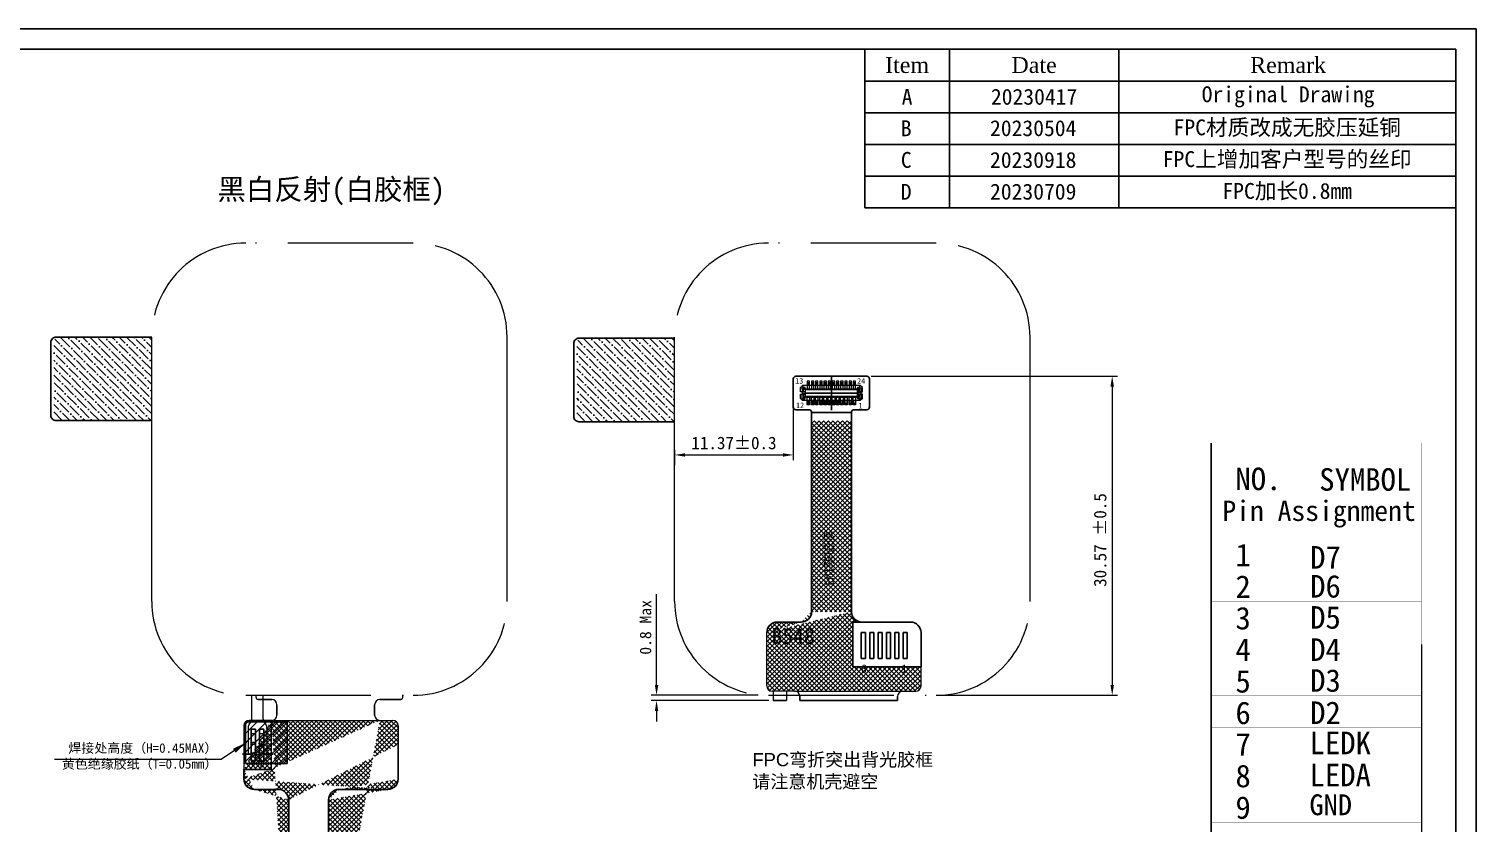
# Model space of a CAD drawing. Header units: millimetres. Extents: x 1613 to 1847, y 329 to 485.
# Drawn here: x 1708.3 to 1847, y 408.7 to 484.8 of the extents above; entities that cross this region are included whole.
import ezdxf

# ---------------------------------------------------------------- set-up
doc = ezdxf.new("R2010")
doc.units = ezdxf.units.MM
doc.linetypes.add('ACAD_ISO10W100', pattern=[18, 12, -3, 0, -3])
for name, color, linetype in [('', 7, 'Continuous'), ('BTL', 7, 'Continuous'), ('dim', 3, 'Continuous'), ('DWG', 7, 'Continuous'), ('FPC', 30, 'Continuous'), ('Frame', 7, 'Continuous'), ('M2', 4, 'Continuous')]:
    doc.layers.add(name, color=color, linetype=linetype)
for name, color, linetype, lineweight in [('1 BLU-Housing', 2, 'Continuous', 5), ('3 BLU-FPCA', 2, 'Continuous', 5), ('6 BLU-FPCA', 2, 'Continuous', 5), ('T-DIFFUSER', 2, 'Continuous', 18)]:
    doc.layers.add(name, color=color, linetype=linetype, lineweight=lineweight)
doc.styles.get("Standard").update_dxf_attribs({"font": 'txt', "bigfont": 'gbcbig.shx'})
doc.styles.add('宋体', font='SimSun.ttf')
doc.dimstyles.new('0.7', dxfattribs={"dimscale": 0.7, "dimtxt": 2, "dimasz": 2, "dimexe": 1, "dimexo": 0.625, "dimtad": 1, "dimdsep": 46, "dimtxsty": '宋体', "dimcen": 0, "dimadec": 0, "dimazin": 0, "dimtfac": 1, "dimtmove": 0, "dimatfit": 0, "dimfxl": 1, "dimlwd": 15, "dimlwe": 15, "dimarcsym": 0})
doc.dimstyles.new('标准', dxfattribs={"dimtxt": 1.8, "dimasz": 1.5, "dimexe": 0.5, "dimexo": 0.4, "dimgap": 0.1, "dimtad": 1, "dimzin": 1, "dimdsep": 46, "dimtxsty": '宋体', "dimblk": 'CLOSEDBLANK', "dimcen": 0.09, "dimclrd": 96, "dimclre": 96, "dimclrt": 3, "dimadec": 0, "dimazin": 0, "dimtfac": 1, "dimtofl": 0, "dimtmove": 0, "dimatfit": 1, "dimldrblk": 'CLOSEDBLANK', "dimfxl": 1, "dimtolj": 1, "dimlwd": 0, "dimlwe": 0, "dimarcsym": 0})

# ---------------------------------------------------------------- blocks, each defined once
blk = doc.blocks.new('*D109')
at = {"color": 7, "lineweight": 0, "transparency": 16777216}
for p, q in [((1768.46, 421.96), (1768.46, 430.65)), ((1778.2, 420.96), (1767.96, 420.96)), ((1779.23, 420.46), (1767.96, 420.46)), ((1768.46, 419.46), (1768.46, 418.46))]:
    blk.add_line(p, q, dxfattribs=at)
at = {"color": 7, "transparency": 16777216}
for points in [[(1768.3, 421.96), (1768.63, 421.96), (1768.46, 420.96)], [(1768.3, 419.46), (1768.63, 419.46), (1768.46, 420.46)]]:
    blk.add_solid(points, dxfattribs=at)
at = {"layer": 'Defpoints', "color": 0, "transparency": 16777216}
for p in [(1768.46, 420.96), (1778.6, 420.96), (1779.63, 420.46)]:
    blk.add_point(p, dxfattribs=at)
at = {"color": 7, "transparency": 16777216, "insert": (1767.41, 427.47), "char_height": 1.1, "attachment_point": 5, "rotation": 90, "style": '宋体'}
blk.add_mtext('\\A1;0.8 Max', dxfattribs=at)
blk = doc.blocks.new('_ClosedBlank')
at = {"color": 0, "linetype": 'ByBlock', "lineweight": -2}
for p, q in [((-1, 0.17), (0, 0)), ((-1, 0.17), (-1, -0.17)), ((0, 0), (-1, -0.17))]:
    blk.add_line(p, q, dxfattribs=at)
blk = doc.blocks.new('f')
h = blk.add_hatch()
h.set_pattern_fill('ANSI31', color=2, scale=0.2, style=0)
h.set_pattern_definition([(45, (236.8483, 0), (-0.4490128, 0.4490128), [])])
h.paths.add_polyline_path([(485.95, 191.79), (481.95, 191.79), (481.95, 187.79), (485.95, 187.79)])
at = {"color": 2}
for p, q in [((481.95, 191.79), (485.95, 191.79)), ((481.95, 187.79), (481.95, 191.79)), ((485.95, 191.79), (485.95, 187.79)), ((485.95, 187.79), (481.95, 187.79))]:
    blk.add_line(p, q, dxfattribs=at)
blk = doc.blocks.new('*D136')
at = {"color": 7, "lineweight": 0, "transparency": 16777216}
for p, q in [((1781.56, 448.72), (1781.56, 443.49)), ((1770.2, 443.02), (1770.2, 444.49)), ((1771.2, 443.99), (1780.56, 443.99))]:
    blk.add_line(p, q, dxfattribs=at)
at = {"color": 7, "transparency": 16777216}
for points in [[(1771.2, 444.15), (1771.2, 443.82), (1770.2, 443.99)], [(1780.56, 444.15), (1780.56, 443.82), (1781.56, 443.99)]]:
    blk.add_solid(points, dxfattribs=at)
at = {"layer": 'Defpoints', "color": 0, "transparency": 16777216}
for p in [(1781.56, 449.12), (1781.56, 443.99), (1770.2, 442.62)]:
    blk.add_point(p, dxfattribs=at)
at = {"color": 7, "transparency": 16777216, "insert": (1775.88, 445.13), "char_height": 1.2, "attachment_point": 5, "style": '宋体'}
blk.add_mtext('\\A1;11.37%%P0.3', dxfattribs=at)
blk = doc.blocks.new('*D140')
at = {"color": 1, "lineweight": 0, "transparency": 16777216}
for p, q in [((1789.01, 451.53), (1812.61, 451.53)), ((1812.11, 450.53), (1812.11, 421.96)), ((1795.64, 420.96), (1812.61, 420.96))]:
    blk.add_line(p, q, dxfattribs=at)
at = {"color": 1, "transparency": 16777216}
for points in [[(1811.94, 450.53), (1812.28, 450.53), (1812.11, 451.53)], [(1811.94, 421.96), (1812.28, 421.96), (1812.11, 420.96)]]:
    blk.add_solid(points, dxfattribs=at)
at = {"layer": 'Defpoints', "color": 0, "transparency": 16777216}
for p in [(1788.61, 451.53), (1795.24, 420.96), (1812.11, 420.96)]:
    blk.add_point(p, dxfattribs=at)
at = {"color": 1, "transparency": 16777216, "insert": (1810.96, 435.84), "char_height": 1.2, "attachment_point": 5, "rotation": 90, "style": '宋体'}
blk.add_mtext('\\A1;30.57 %%P0.5', dxfattribs=at)

msp = doc.modelspace()

# ---------------------------------------------------------------- hatches: boundary and pattern name
h = msp.add_hatch()
h.set_pattern_fill('ANSI37', color=5, scale=0.1, style=0)
h.set_pattern_definition([(225, (3440.21066, 839.91977), (0.224506403, -0.224506403), []), (315, (3440.21066, 839.91977), (0.224506403, 0.224506403), [])])
edge = h.paths.add_edge_path()
edge.add_line((1781.691, 421.358), (1792.05, 421.358))
edge.add_line((1781.691, 421.358), (1779.523, 421.358))
edge.add_arc((1779.523, 421.858), 0.5, 180, 270)
edge.add_arc((1780.023, 426.974), 1, 90, 180)
edge.add_arc((1782.316, 428.974), 1, 270, 360)
edge.add_line((1782.316, 427.974), (1780.023, 427.974))
edge.add_line((1779.023, 421.858), (1779.023, 426.974))
edge.add_arc((1788.133, 428.974), 1, 180, 270)
edge.add_line((1788.133, 427.974), (1787.278, 427.974))
edge.add_line((1787.278, 423.675), (1787.278, 427.974))
edge.add_line((1793.796, 423.675), (1787.278, 423.675))
edge.add_line((1793.796, 421.858), (1793.796, 423.675))
edge.add_arc((1793.296, 421.858), 0.5, 270, 360)
edge.add_line((1792.05, 421.358), (1793.296, 421.358))
edge.add_line((1783.316, 447.266), (1783.316, 428.974))
edge.add_line((1787.133, 428.974), (1787.133, 447.268))
edge.add_line((1787.133, 447.268), (1783.316, 447.268))
h.paths.add_polyline_path([(1791.949, 424.135), (1792.675, 424.135), (1792.675, 422.935), (1791.949, 422.935)], flags=25)
h.paths.add_polyline_path([(1787.923, 424.099), (1788.783, 424.099), (1788.783, 422.899), (1787.923, 422.899)], flags=25)
h.paths.add_polyline_path([(1784.179, 431.06), (1784.15, 436.961), (1785.711, 436.969), (1785.741, 431.068)], flags=24)
h = msp.add_hatch()
h.set_pattern_fill('ANSI37', color=5, scale=0.1, style=0)
edge = h.paths.add_edge_path()
edge.add_line((1731.604, 418.562), (1741.962, 418.562))
edge.add_line((1731.548, 413.863), (1728.935, 413.863))
edge.add_line((1731.548, 418.562), (1731.548, 413.863))
edge.add_arc((1729.935, 412.946), 1, 180, 270)
edge.add_arc((1732.229, 410.946), 1, 0, 90)
edge.add_line((1732.229, 411.946), (1729.935, 411.946))
edge.add_line((1728.935, 413.863), (1728.935, 412.946))
edge.add_arc((1742.709, 412.946), 1, 270, 360)
edge.add_arc((1738.045, 410.946), 1, 90, 180)
edge.add_line((1742.709, 411.946), (1738.045, 411.946))
edge.add_line((1737.045, 410.946), (1737.046, 391.852))
edge.add_line((1733.229, 391.854), (1733.229, 410.946))
edge.add_line((1743.709, 416.244), (1743.709, 412.946))
edge.add_line((1743.709, 418.062), (1743.709, 416.244))
edge.add_arc((1743.209, 418.062), 0.5, 0, 90)
edge.add_line((1741.962, 418.562), (1743.209, 418.562))
edge.add_line((1737.046, 391.852), (1733.229, 391.852))
h.paths.add_polyline_path([(1735.654, 408.852), (1735.624, 402.951), (1734.062, 402.959), (1734.092, 408.86)], flags=24)
at = {"layer": 'dim'}
h = msp.add_hatch(dxfattribs=at)
h.set_pattern_fill('ANSI36', color=5, scale=4, style=0)
h.set_pattern_definition([(135, (2420.436, -3970.37166), (-0.265165043, 0.972271824), [1.25, -0.25, 0, -0.25])])
h.paths.add_polyline_path([(1710.731, 454.776, -0.4142136), (1711.231, 455.276), (1720.081, 455.276), (1720.081, 447.276), (1711.231, 447.276, -0.4142136), (1710.731, 447.776)])
h = msp.add_hatch(dxfattribs=at)
h.set_pattern_fill('ANSI36', color=5, scale=4, style=0)
h.set_pattern_definition([(135, (2470.52325, -3970.4717), (-0.265165043, 0.972271824), [1.25, -0.25, 0, -0.25])])
h.paths.add_polyline_path([(1760.818, 454.676, -0.4142136), (1761.318, 455.176), (1770.168, 455.176), (1770.168, 447.176), (1761.318, 447.176, -0.4142136), (1760.818, 447.676)])

# ---------------------------------------------------------------- linework, layer by layer
at = {"layer": '', "color": 2, "linetype": 'Continuous', "lineweight": 5}
for points in [[(1782.512, 450.487), (1782.509, 450.494), (1782.443, 450.652), (1782.243, 450.452), (1782.408, 450.384), (1782.512, 450.487), (1782.675, 450.487), (1782.528, 450.34), (1782.693, 450.272), (1782.743, 450.322), (1782.675, 450.487)], [(1787.983, 450.652), (1782.443, 450.652)], [(1783.088, 450.652), (1783.088, 450.912), (1782.938, 450.912), (1782.938, 450.652)], [(1783.488, 450.652), (1783.488, 450.912), (1783.338, 450.912), (1783.338, 450.652)], [(1783.888, 450.652), (1783.888, 450.912), (1783.738, 450.912), (1783.738, 450.652)], [(1784.288, 450.652), (1784.288, 450.912), (1784.138, 450.912), (1784.138, 450.652)], [(1784.688, 450.652), (1784.688, 450.912), (1784.538, 450.912), (1784.538, 450.652)], [(1785.088, 450.652), (1785.088, 450.912), (1784.938, 450.912), (1784.938, 450.652)], [(1785.488, 450.652), (1785.488, 450.912), (1785.338, 450.912), (1785.338, 450.652)], [(1785.888, 450.652), (1785.888, 450.912), (1785.738, 450.912), (1785.738, 450.652)], [(1786.288, 450.652), (1786.288, 450.912), (1786.138, 450.912), (1786.138, 450.652)], [(1786.688, 450.652), (1786.688, 450.912), (1786.538, 450.912), (1786.538, 450.652)], [(1787.088, 450.652), (1787.088, 450.912), (1786.938, 450.912), (1786.938, 450.652)], [(1787.488, 450.652), (1787.488, 450.912), (1787.338, 450.912), (1787.338, 450.652)], [(1788.018, 450.384), (1788.183, 450.452), (1787.983, 450.652), (1787.918, 450.494), (1787.915, 450.487), (1788.018, 450.384), (1788.018, 450.062), (1787.898, 450.062), (1787.898, 450.34), (1787.733, 450.272), (1787.733, 449.572), (1787.898, 449.504), (1787.898, 449.782), (1788.018, 449.782), (1788.018, 449.46), (1788.183, 449.392), (1788.183, 449.812), (1787.733, 449.812)], [(1782.693, 450.032), (1782.243, 450.032), (1782.243, 450.452)], [(1782.243, 449.392), (1782.243, 449.812), (1782.693, 449.812)], [(1782.443, 449.192), (1782.243, 449.392), (1782.408, 449.46), (1782.512, 449.357)], [(1782.403, 450.032), (1782.403, 449.812)], [(1782.693, 449.992), (1782.403, 449.992)], [(1782.693, 449.852), (1782.403, 449.852)], [(1782.408, 450.384), (1782.408, 450.062), (1782.528, 450.062), (1782.528, 450.34)], [(1782.408, 449.46), (1782.408, 449.782), (1782.528, 449.782), (1782.528, 449.504)], [(1787.983, 449.192), (1782.443, 449.192), (1782.509, 449.35), (1782.512, 449.357), (1782.675, 449.357), (1782.743, 449.522), (1782.693, 449.572), (1782.528, 449.504), (1782.675, 449.357)], [(1782.693, 450.272), (1782.693, 449.572)], [(1782.718, 450.297), (1782.743, 450.272), (1787.683, 450.272)], [(1787.683, 449.572), (1782.743, 449.572), (1782.718, 449.547)], [(1782.743, 450.322), (1787.683, 450.322)], [(1782.743, 449.572), (1782.743, 450.272)], [(1787.683, 449.522), (1782.743, 449.522)], [(1782.938, 449.192), (1782.938, 448.932), (1783.088, 448.932), (1783.088, 449.192)], [(1783.338, 449.192), (1783.338, 448.932), (1783.488, 448.932), (1783.488, 449.192)], [(1783.738, 449.192), (1783.738, 448.932), (1783.888, 448.932), (1783.888, 449.192)], [(1784.138, 449.192), (1784.138, 448.932), (1784.288, 448.932), (1784.288, 449.192)], [(1784.538, 449.192), (1784.538, 448.932), (1784.688, 448.932), (1784.688, 449.192)], [(1784.938, 449.192), (1784.938, 448.932), (1785.088, 448.932), (1785.088, 449.192)], [(1785.338, 449.192), (1785.338, 448.932), (1785.488, 448.932), (1785.488, 449.192)], [(1785.738, 449.192), (1785.738, 448.932), (1785.888, 448.932), (1785.888, 449.192)], [(1786.288, 449.192), (1786.288, 448.932), (1786.138, 448.932), (1786.138, 449.192)], [(1786.688, 449.192), (1786.688, 448.932), (1786.538, 448.932), (1786.538, 449.192)], [(1787.088, 449.192), (1787.088, 448.932), (1786.938, 448.932), (1786.938, 449.192)], [(1787.488, 449.192), (1787.488, 448.932), (1787.338, 448.932), (1787.338, 449.192)], [(1787.733, 450.272), (1787.683, 450.322), (1787.752, 450.487), (1787.898, 450.34)], [(1787.708, 450.297), (1787.683, 450.272), (1787.683, 449.572), (1787.708, 449.547)], [(1787.733, 449.572), (1787.683, 449.522), (1787.752, 449.357), (1787.898, 449.504)], [(1787.733, 450.032), (1788.183, 450.032), (1788.183, 450.452)], [(1787.733, 449.992), (1788.023, 449.992)], [(1787.733, 449.852), (1788.023, 449.852)], [(1787.752, 450.487), (1787.915, 450.487)], [(1787.915, 449.357), (1787.752, 449.357)], [(1788.183, 449.392), (1787.983, 449.192), (1787.918, 449.35), (1787.915, 449.357), (1788.018, 449.46)], [(1788.023, 450.032), (1788.023, 449.812)]]:
    msp.add_lwpolyline(points, dxfattribs=at)
for points in [[(1782.898, 450.332), (1783.128, 450.332), (1783.128, 451.062), (1782.898, 451.062)], [(1783.298, 450.332), (1783.528, 450.332), (1783.528, 451.062), (1783.298, 451.062)], [(1783.698, 450.332), (1783.928, 450.332), (1783.928, 451.062), (1783.698, 451.062)], [(1784.098, 450.332), (1784.328, 450.332), (1784.328, 451.062), (1784.098, 451.062)], [(1784.498, 451.062), (1784.498, 450.332), (1784.728, 450.332), (1784.728, 451.062)], [(1784.898, 451.062), (1784.898, 450.332), (1785.128, 450.332), (1785.128, 451.062)], [(1785.298, 451.062), (1785.298, 450.332), (1785.528, 450.332), (1785.528, 451.062)], [(1785.698, 451.062), (1785.698, 450.332), (1785.928, 450.332), (1785.928, 451.062)], [(1786.098, 451.062), (1786.098, 450.332), (1786.328, 450.332), (1786.328, 451.062)], [(1786.498, 451.062), (1786.498, 450.332), (1786.728, 450.332), (1786.728, 451.062)], [(1786.898, 451.062), (1786.898, 450.332), (1787.128, 450.332), (1787.128, 451.062)], [(1787.298, 451.062), (1787.298, 450.332), (1787.528, 450.332), (1787.528, 451.062)], [(1782.898, 449.512), (1783.128, 449.512), (1783.128, 448.782), (1782.898, 448.782)], [(1783.298, 449.512), (1783.528, 449.512), (1783.528, 448.782), (1783.298, 448.782)], [(1783.698, 449.512), (1783.928, 449.512), (1783.928, 448.782), (1783.698, 448.782)], [(1784.098, 449.512), (1784.328, 449.512), (1784.328, 448.782), (1784.098, 448.782)], [(1784.498, 449.512), (1784.728, 449.512), (1784.728, 448.782), (1784.498, 448.782)], [(1784.898, 449.512), (1785.128, 449.512), (1785.128, 448.782), (1784.898, 448.782)], [(1785.298, 449.512), (1785.528, 449.512), (1785.528, 448.782), (1785.298, 448.782)], [(1785.698, 449.512), (1785.928, 449.512), (1785.928, 448.782), (1785.698, 448.782)], [(1786.328, 449.512), (1786.328, 448.782), (1786.098, 448.782), (1786.098, 449.512)], [(1786.728, 449.512), (1786.728, 448.782), (1786.498, 448.782), (1786.498, 449.512)], [(1787.128, 449.512), (1787.128, 448.782), (1786.898, 448.782), (1786.898, 449.512)], [(1787.528, 449.512), (1787.528, 448.782), (1787.298, 448.782), (1787.298, 449.512)]]:
    msp.add_lwpolyline(points, close=True, dxfattribs=at)
at = {"layer": '', "color": 1}
for points in [[(1785.213, 448.262), (1785.213, 451.582)], [(1782.743, 449.922), (1787.683, 449.922)]]:
    msp.add_lwpolyline(points, dxfattribs=at)
at = {"layer": '', "color": 2, "linetype": 'Continuous', "lineweight": 5, "extrusion": (0, 0, -1)}
for centre, major_axis, start_param, end_param in [((1782.408, 449.897), (0.117, -0.117), 3.3144361, 3.9269908), ((1782.408, 449.947), (-0.117, -0.117), 5.4977871, 6.1103419), ((1782.528, 449.897), (0.117, -0.117), 3.9269908, 4.5395456), ((1782.528, 449.947), (0.117, -0.117), 0.1728434, 0.7853982), ((1787.898, 449.897), (-0.117, -0.117), 1.7436398, 2.3561945), ((1787.898, 449.947), (0.117, -0.117), 0.7853982, 1.3979529), ((1788.018, 449.897), (-0.117, -0.117), 2.3561945, 2.9687492), ((1788.018, 449.947), (0.117, -0.117), 0.1728434, 0.7853982)]:
    msp.add_ellipse(centre, major_axis=major_axis, ratio=1, start_param=start_param, end_param=end_param, dxfattribs=at)
at = {"color": 30, "linetype": 'Continuous'}
for p, q in [((1781.562, 451.274), (1781.564, 448.565)), ((1788.623, 451.528), (1781.813, 451.524)), ((1788.864, 448.569), (1788.862, 451.278)), ((1781.803, 448.316), (1783.066, 448.316)), ((1783.316, 448.068), (1783.316, 428.974)), ((1787.133, 428.974), (1787.133, 448.054)), ((1787.382, 448.318), (1788.614, 448.319)), ((1782.316, 427.974), (1780.023, 427.974)), ((1792.796, 427.974), (1788.133, 427.974)), ((1791.55, 420.46), (1782.191, 420.46)), ((1732.229, 411.946), (1729.935, 411.946)), ((1742.709, 411.946), (1738.045, 411.946)), ((1733.229, 391.854), (1733.229, 410.946)), ((1737.045, 410.946), (1737.046, 391.852))]:
    msp.add_line(p, q, dxfattribs=at)
at = {"color": 5}
for p, q in [((1787.132, 448.068), (1783.316, 448.068)), ((1787.278, 423.675), (1787.278, 427.974)), ((1788.133, 427.974), (1787.278, 427.974))]:
    msp.add_line(p, q, dxfattribs=at)
at = {"color": 2, "linetype": 'Continuous'}
for p, q in [((1788.478, 426.975), (1788.078, 426.975)), ((1788.078, 426.975), (1788.078, 424.475)), ((1788.478, 424.475), (1788.478, 426.975)), ((1789.278, 426.975), (1788.878, 426.975)), ((1788.878, 426.975), (1788.878, 424.475)), ((1789.278, 424.475), (1789.278, 426.975)), ((1790.078, 426.975), (1789.678, 426.975)), ((1789.678, 426.975), (1789.678, 424.475)), ((1790.078, 424.475), (1790.078, 426.975)), ((1790.878, 426.975), (1790.478, 426.975)), ((1790.478, 426.975), (1790.478, 424.475)), ((1790.878, 424.475), (1790.878, 426.975)), ((1791.678, 426.975), (1791.278, 426.975)), ((1791.278, 426.975), (1791.278, 424.475)), ((1791.678, 424.475), (1791.678, 426.975)), ((1792.478, 426.975), (1792.078, 426.975)), ((1792.078, 426.975), (1792.078, 424.475)), ((1792.478, 424.475), (1792.478, 426.975)), ((1788.078, 424.475), (1788.478, 424.475)), ((1788.878, 424.475), (1789.278, 424.475)), ((1789.678, 424.475), (1790.078, 424.475)), ((1790.478, 424.475), (1790.878, 424.475)), ((1791.278, 424.475), (1791.678, 424.475)), ((1792.078, 424.475), (1792.478, 424.475))]:
    msp.add_line(p, q, dxfattribs=at)
at = {"color": 30}
for p, q in [((1793.796, 423.675), (1793.796, 426.974)), ((1731.604, 420.56), (1730.28, 420.56)), ((1743.709, 416.244), (1743.709, 412.946)), ((1728.935, 413.863), (1728.935, 412.946))]:
    msp.add_line(p, q, dxfattribs=at)
at = {"color": 5, "linetype": 'Continuous'}
for p, q in [((1793.796, 423.675), (1787.278, 423.675)), ((1731.548, 413.863), (1728.935, 413.863))]:
    msp.add_line(p, q, dxfattribs=at)
at = {"color": 2}
msp.add_line((1779.633, 420.46), (1780.912, 420.46), dxfattribs=at)
for p, q in [((1728.809, 415.31), (1729.592, 415.31)), ((1730.842, 415.31), (1731.72, 415.31))]:
    msp.add_line(p, q)
at = {"color": 7, "lineweight": 0}
msp.add_lwpolyline([(1841.74, 425.842), (1841.74, 375.928)], dxfattribs=at)
at = {"color": 30, "linetype": 'Continuous'}
for centre, radius, start, end in [((1781.812, 451.274), 0.25, 90.0266, 180.0266), ((1788.612, 451.278), 0.25, 0.0266, 90.0266), ((1781.814, 448.566), 0.25, 180.0266, 270.0266), ((1783.066, 448.066), 0.25, 0, 90.0266), ((1787.382, 448.068), 0.25, 90.0266, 180), ((1788.614, 448.569), 0.25, 270.0266, 0.0266), ((1782.316, 428.974), 1, 270, 0), ((1788.133, 428.974), 1, 180, 270), ((1780.023, 426.974), 1, 90, 180), ((1792.796, 426.974), 1, 0, 90), ((1729.935, 412.946), 1, 180, 270), ((1732.229, 410.946), 1, 0, 90), ((1738.045, 410.946), 1, 90, 180), ((1742.709, 412.946), 1, 270, 0)]:
    msp.add_arc(centre, radius, start, end, dxfattribs=at)
at = {"layer": '1 BLU-Housing', "color": 7, "linetype": 'ACAD_ISO10W100', "lineweight": 5}
for p, q in [((1745.149, 464.276), (1729.109, 464.276)), ((1795.236, 464.276), (1779.196, 464.276)), ((1729.109, 420.96), (1745.149, 420.96)), ((1779.196, 420.96), (1795.236, 420.96)), ((1779.196, 420.96), (1795.236, 420.96))]:
    msp.add_line(p, q, dxfattribs=at)
at = {"layer": '1 BLU-Housing', "color": 7, "linetype": 'Continuous', "lineweight": 5}
for p, q in [((1720.109, 429.96), (1720.109, 455.276)), ((1754.149, 429.96), (1754.149, 455.276)), ((1770.196, 429.96), (1770.196, 455.276)), ((1804.236, 429.96), (1804.236, 455.276))]:
    msp.add_line(p, q, dxfattribs=at)
at = {"layer": '1 BLU-Housing', "color": 7, "linetype": 'ACAD_ISO10W100', "lineweight": 5}
for centre, start, end in [((1729.109, 455.276), 90, 180), ((1745.149, 455.276), 0, 90), ((1779.196, 455.276), 90, 180), ((1795.236, 455.276), 0, 90), ((1729.109, 429.96), 180, 270), ((1745.149, 429.96), 270, 0), ((1779.196, 429.96), 180, 270), ((1795.236, 429.96), 270, 0)]:
    msp.add_arc(centre, 9, start, end, dxfattribs=at)
at = {"layer": '3 BLU-FPCA', "color": 32, "linetype": 'ACAD_ISO10W100', "lineweight": 5}
for p, q in [((1729.692, 418.666), (1729.692, 420.96)), ((1730.792, 418.666), (1730.792, 420.96))]:
    msp.add_line(p, q, dxfattribs=at)
at = {"layer": '3 BLU-FPCA', "color": 30, "linetype": 'ACAD_ISO10W100', "lineweight": 5}
for p, q in [((1729.692, 418.666), (1729.692, 420.96)), ((1729.692, 418.666), (1729.692, 420.96)), ((1730.792, 418.666), (1730.792, 420.96)), ((1730.792, 418.666), (1730.792, 420.96)), ((1729.342, 417.88), (1729.342, 415.31)), ((1729.454, 418.196), (1729.58, 418.35)), ((1731.03, 418.196), (1730.904, 418.35)), ((1731.142, 417.88), (1731.142, 415.31)), ((1729.717, 415.31), (1729.342, 415.31)), ((1731.142, 415.31), (1730.767, 415.31))]:
    msp.add_line(p, q, dxfattribs=at)
at = {"layer": '3 BLU-FPCA', "linetype": 'ACAD_ISO10W100', "lineweight": 5}
for p, q in [((1729.642, 417.314), (1729.642, 416.51)), ((1730.042, 416.51), (1730.042, 417.314)), ((1730.442, 417.314), (1730.442, 416.31)), ((1730.842, 416.31), (1730.842, 417.314)), ((1729.642, 416.21), (1729.642, 415.46)), ((1730.042, 415.46), (1730.042, 416.21)), ((1730.442, 416.01), (1730.442, 415.46)), ((1730.842, 416.01), (1730.842, 415.46))]:
    msp.add_line(p, q, dxfattribs=at)
at = {"layer": '3 BLU-FPCA', "color": 2, "linetype": 'ACAD_ISO10W100', "lineweight": 5}
for p, q in [((1729.642, 417.314), (1730.042, 417.314)), ((1730.442, 417.314), (1730.842, 417.314))]:
    msp.add_line(p, q, dxfattribs=at)
at = {"layer": '3 BLU-FPCA', "linetype": 'ACAD_ISO10W100', "lineweight": 5}
msp.add_lwpolyline([(1729.967, 415.31), (1730.517, 415.31)], dxfattribs=at)
for centre in [(1729.842, 416.36), (1730.642, 416.16)]:
    msp.add_circle(centre, 0.125, dxfattribs=at)
at = {"layer": '3 BLU-FPCA', "color": 32, "linetype": 'ACAD_ISO10W100', "lineweight": 5}
for centre, start, end in [((1729.178, 418.668), 316.33651, 359.73458), ((1731.306, 418.668), 180.26532, 223.66262)]:
    msp.add_arc(centre, 0.514, start, end, dxfattribs=at)
at = {"layer": '3 BLU-FPCA', "color": 30, "linetype": 'ACAD_ISO10W100', "lineweight": 5}
for centre, start, end in [((1729.192, 418.666), 320.85941, 0), ((1729.192, 418.666), 348.00079, 360), ((1731.292, 418.666), 180, 219.14059), ((1731.292, 418.666), 180, 191.99921), ((1729.842, 417.88), 140.85941, 180), ((1730.642, 417.88), 0, 39.14059)]:
    msp.add_arc(centre, 0.5, start, end, dxfattribs=at)
at = {"layer": '3 BLU-FPCA', "linetype": 'ACAD_ISO10W100', "lineweight": 5}
for centre, radius, start, end in [((1729.842, 416.36), 0.25, 143.1301, 216.8699), ((1729.842, 416.36), 0.25, 323.1301, 36.8699), ((1730.642, 416.16), 0.25, 143.1301, 216.8699), ((1730.642, 416.16), 0.25, 323.1301, 36.8699), ((1729.842, 415.31), 0.25, 143.1301, 180), ((1729.842, 415.31), 0.125, 0, 180), ((1729.842, 415.31), 0.25, 0, 36.8699), ((1730.642, 415.31), 0.25, 143.1301, 180), ((1730.642, 415.31), 0.125, 0, 180), ((1730.642, 415.31), 0.25, 0, 36.8699)]:
    msp.add_arc(centre, radius, start, end, dxfattribs=at)
at = {"layer": '6 BLU-FPCA', "lineweight": 5}
for p, q in [((1779.633, 421.358), (1779.633, 420.46)), ((1780.912, 421.358), (1780.912, 420.46))]:
    msp.add_line(p, q, dxfattribs=at)
at = {"layer": 'dim'}
msp.add_line((1785.213, 449.522), (1785.213, 450.322), dxfattribs=at)
at = {"layer": 'dim', "color": 30, "lineweight": 5}
msp.add_line((1781.691, 421.358), (1792.05, 421.358), dxfattribs=at)
at = {"layer": 'dim', "color": 5, "lineweight": 5}
msp.add_line((1731.604, 418.562), (1741.962, 418.562), dxfattribs=at)
at = {"layer": 'dim', "color": 5}
for points in [[(1720.109, 455.276), (1710.948, 455.276, 0.4142136), (1710.448, 454.776), (1710.448, 447.776, 0.4142136), (1710.948, 447.276), (1720.109, 447.276)], [(1770.196, 455.176), (1761.035, 455.176, 0.4142136), (1760.535, 454.676), (1760.535, 447.676, 0.4142136), (1761.035, 447.176), (1770.196, 447.176)]]:
    msp.add_lwpolyline(points, format="xyb", dxfattribs=at)
at = {"layer": 'DWG', "color": 30, "lineweight": 0}
for p, q in [((1730.109, 420.764), (1730.109, 420.96)), ((1744.149, 420.752), (1744.149, 420.96))]:
    msp.add_line(p, q, dxfattribs=at)
for centre, radius, start, end in [((1730.309, 420.758), 0.2, 178.34281, 261.67929), ((1731.604, 420.06), 0.5, 0, 90), ((1741.962, 420.06), 0.5, 90, 180), ((1743.949, 420.758), 0.2, 278.32071, 1.65719), ((1781.691, 420.858), 0.5, 0, 90), ((1731.604, 419.062), 0.5, 270, 0)]:
    msp.add_arc(centre, radius, start, end, dxfattribs=at)
at = {"layer": 'FPC'}
for p, q in [((1732.104, 420.06), (1732.104, 419.062)), ((1741.462, 420.06), (1741.462, 419.062)), ((1741.962, 420.56), (1743.978, 420.56)), ((1782.191, 420.46), (1782.191, 420.87)), ((1791.55, 420.46), (1791.55, 420.858))]:
    msp.add_line(p, q, dxfattribs=at)
at = {"layer": 'FPC', "color": 7}
for points in [[(1730.042, 417.713), (1729.642, 417.713), (1729.642, 414.663), (1730.042, 414.663)], [(1730.842, 417.713), (1730.442, 417.713), (1730.442, 414.663), (1730.842, 414.663)]]:
    msp.add_lwpolyline(points, close=True, dxfattribs=at)
at = {"layer": 'Frame', "color": 7}
for p, q in [((1788.408, 467.645), (1788.408, 482.851)), ((1796.518, 467.645), (1796.518, 482.851)), ((1812.738, 467.645), (1812.738, 482.851)), ((1788.408, 479.81), (1845.015, 479.81)), ((1788.408, 476.769), (1845.015, 476.769)), ((1788.408, 476.769), (1845.015, 476.769)), ((1788.408, 473.727), (1845.015, 473.727)), ((1788.408, 473.727), (1845.015, 473.727)), ((1788.408, 473.727), (1845.015, 473.727)), ((1788.408, 470.686), (1845.015, 470.686)), ((1788.408, 470.686), (1845.015, 470.686)), ((1788.408, 470.686), (1845.015, 470.686)), ((1788.408, 470.686), (1845.015, 470.686)), ((1788.408, 467.645), (1845.015, 467.645)), ((1788.408, 467.645), (1845.015, 467.645))]:
    msp.add_line(p, q, dxfattribs=at)
for points in [[(1846.962, 484.798), (1613.294, 484.798), (1613.294, 329.02), (1846.962, 329.02)], [(1845.015, 330.967), (1615.242, 330.967), (1615.242, 482.851), (1845.015, 482.851)]]:
    msp.add_lwpolyline(points, close=True, dxfattribs=at)
at = {"layer": 'M2', "color": 7, "linetype": 'ByBlock'}
msp.add_line((1821.58, 445.124), (1821.58, 363.446), dxfattribs=at)
at = {"layer": 'M2', "color": 7, "linetype": 'ByBlock', "const_width": 0.0127}
for points in [[(1821.58, 445.124), (1841.74, 445.124)], [(1841.74, 399.738), (1841.74, 445.124)], [(1821.58, 440.058), (1841.74, 440.058)], [(1821.58, 436.026), (1841.74, 436.026)], [(1821.58, 436.026), (1841.74, 436.026)], [(1828.636, 363.45), (1828.636, 436.026)], [(1821.58, 433.002), (1841.74, 433.002)], [(1821.58, 429.978), (1841.74, 429.978)], [(1821.58, 426.954), (1841.74, 426.954)], [(1821.58, 423.93), (1841.74, 423.93)], [(1821.58, 420.906), (1841.74, 420.906)], [(1821.58, 417.882), (1841.74, 417.882)], [(1821.58, 414.858), (1841.74, 414.858)], [(1821.58, 411.834), (1841.74, 411.834)], [(1821.58, 408.81), (1841.74, 408.81)]]:
    msp.add_lwpolyline(points, dxfattribs=at)
at = {"layer": 'M2', "color": 7, "linetype": 'ByBlock', "const_width": 0.00635}
for points in [[(1828.632, 436.026, 1), (1828.639, 436.026, 1)], [(1841.736, 420.906, 1), (1841.743, 420.906, 1)], [(1841.736, 417.882, 1), (1841.743, 417.882, 1)], [(1841.736, 414.858, 1), (1841.743, 414.858, 1)], [(1841.736, 411.834, 1), (1841.743, 411.834, 1)], [(1841.736, 408.81, 1), (1841.743, 408.81, 1)]]:
    msp.add_lwpolyline(points, format="xyb", close=True, dxfattribs=at)
at = {"layer": 'T-DIFFUSER', "color": 30, "linetype": 'Continuous'}
for p, q in [((1779.023, 421.858), (1779.023, 426.974)), ((1793.796, 421.858), (1793.796, 423.675)), ((1781.691, 421.358), (1779.523, 421.358)), ((1792.05, 421.358), (1793.296, 421.358)), ((1728.935, 418.062), (1728.935, 413.863)), ((1731.604, 418.562), (1729.435, 418.562)), ((1741.962, 418.562), (1743.209, 418.562)), ((1743.709, 418.062), (1743.709, 416.244))]:
    msp.add_line(p, q, dxfattribs=at)
at = {"layer": 'T-DIFFUSER', "color": 5, "linetype": 'Continuous'}
msp.add_line((1731.548, 418.562), (1731.548, 413.863), dxfattribs=at)
at = {"layer": 'T-DIFFUSER', "color": 30, "linetype": 'Continuous'}
for centre, start, end in [((1779.523, 421.858), 180, 270), ((1793.296, 421.858), 270, 0), ((1792.05, 420.858), 90, 180), ((1741.962, 419.062), 180, 270), ((1729.435, 418.062), 90, 180), ((1743.209, 418.062), 0, 90)]:
    msp.add_arc(centre, 0.5, start, end, dxfattribs=at)

# ---------------------------------------------------------------- block references
msp.add_blockref('f', (1247.135, 226.63))

# ---------------------------------------------------------------- texts
at = {"color": 1, "style": '宋体'}
msp.add_text('GND', height=2, dxfattribs=at).set_placement((1831, 409.474))
at = {"color": 7, "linetype": 'ACAD_ISO10W100', "insert": (1726.392, 470.436), "char_height": 2, "width": 24.12401, "attachment_point": 1, "style": '宋体'}
msp.add_mtext('黑白反射(白胶框)', dxfattribs=at)
at = {"color": 7, "linetype": 'Continuous', "char_height": 0.54, "width": 0.87907, "attachment_point": 5}
for s, insert in [('{\\fSimSun|b0|i0|c134|p2;13}', (1782.135, 451.081)), ('{\\fSimSun|b0|i0|c134|p2;24}', (1788.067, 451.079))]:
    msp.add_mtext(s, dxfattribs=dict(at, insert=insert))
at = {"color": 6, "insert": (1785.496, 436.752), "char_height": 0.864, "width": 7.36821, "attachment_point": 9, "rotation": 90.28945, "style": '宋体'}
msp.add_mtext('{\\fSimSun|b0|i0|c134|p54;EMI防磁膜}', dxfattribs=at)
at = {"char_height": 0.8, "width": 0.3706, "attachment_point": 9}
for s, insert in [('{\\fSimSun|b0|i0|c134|p2;6}', (1788.583, 423.099)), ('{\\fSimSun|b0|i0|c134|p2;1}', (1792.475, 423.135))]:
    msp.add_mtext(s, dxfattribs=dict(at, insert=insert))
at = {"layer": '3 BLU-FPCA', "color": 7, "linetype": 'ACAD_ISO10W100', "lineweight": 5, "style": '宋体'}
for s, p in [('A', (1729.675, 414.032)), ('K', (1730.46, 414.034))]:
    msp.add_text(s, height=0.407, dxfattribs=at).set_placement(p)
at = {"layer": 'BTL', "color": 7, "char_height": 0.54, "width": 0.61065, "attachment_point": 5}
for s, insert in [('{\\fSimSun|b0|i0|c134|p2;12}', (1782.207, 448.745)), ('{\\fSimSun|b0|i0|c134|p2;1}', (1788.008, 448.709))]:
    msp.add_mtext(s, dxfattribs=dict(at, insert=insert))
at = {"layer": 'dim', "color": 7, "style": '宋体'}
for s, insert, char_height, width, attachment_point in [('焊接处高度（H=0.45MAX）\\P黄色绝缘胶纸（T=0.05mm）', (1726.395, 416.366), 0.91079, 15.6042, 3), ('{\\fArial|b0|i0|c0|p32;FPC}弯折突出背光胶框\\P请注意机壳避空', (1777.638, 415.431), 1.26344, 35.37834, 1)]:
    msp.add_mtext(s, dxfattribs=dict(at, insert=insert, char_height=char_height, width=width, attachment_point=attachment_point))
at = {"layer": 'Frame', "color": 7, "attachment_point": 5, "style": '宋体'}
for s, insert, char_height in [('{\\fTimes New Roman|b0|i0|c0|p18;Item}', (1792.463, 481.331), 1.52064), ('{\\fTimes New Roman|b0|i0|c0|p18;Date}', (1804.628, 481.331), 1.52064), ('{\\fTimes New Roman|b0|i0|c0|p18;Remark}', (1828.958, 481.331), 1.52064), ('A', (1792.463, 478.289), 1.521), ('20230417', (1804.628, 478.289), 1.5206), ('Original Drawing', (1828.958, 478.289), 1.52064), ('B', (1792.378, 475.281), 1.521), ('20230504', (1804.543, 475.281), 1.5206), ('FPC材质改成无胶压延铜', (1828.873, 475.281), 1.52064), ('C', (1792.378, 472.24), 1.521), ('20230918', (1804.543, 472.24), 1.5206), ('FPC上增加客户型号的丝印', (1828.873, 472.24), 1.52064)]:
    msp.add_mtext(s, dxfattribs=dict(at, insert=insert, char_height=char_height))
at = {"layer": 'Frame', "color": 1, "attachment_point": 5, "style": '宋体'}
for s, insert, char_height in [('D', (1792.378, 469.199), 1.521), ('20230709', (1804.543, 469.199), 1.5206), ('FPC加长0.8mm', (1828.873, 469.199), 1.5206), ('B548', (1781.548, 426.632), 1.5206)]:
    msp.add_mtext(s, dxfattribs=dict(at, insert=insert, char_height=char_height))
at = {"layer": 'M2', "color": 7, "linetype": 'ByBlock', "style": '宋体'}
for s, height, p in [('NO.', 2.16, (1823.912, 440.615)), ('SYMBOL', 2.16, (1831.941, 440.559)), ('Pin Assignment', 1.944, (1822.664, 437.668)), ('1', 2.16, (1823.914, 433.322)), ('D7', 2.16, (1831.07, 433.097)), ('D6', 2.16, (1831.07, 430.325)), ('2', 2.16, (1823.914, 430.298)), ('3', 2.16, (1823.914, 427.274)), ('D5', 2.16, (1831.07, 427.344)), ('4', 2.16, (1823.914, 424.25)), ('D4', 2.16, (1831.07, 424.258)), ('5', 2.16, (1823.914, 421.226)), ('D3', 2.16, (1831.07, 421.302)), ('6', 2.16, (1823.914, 418.202)), ('D2', 2.16, (1831.07, 418.213)), ('7', 2.16, (1823.914, 415.178)), ('LEDK', 2.16, (1831.014, 415.317)), ('8', 2.16, (1823.914, 412.154)), ('LEDA', 2.16, (1831.014, 412.245)), ('9', 2.16, (1823.914, 409.13))]:
    msp.add_text(s, height=height, dxfattribs=at).set_placement(p)

# ---------------------------------------------------------------- dimensions: what is measured, and where the dimension line sits
for base, p1, p2, text, override, picture, middle in [((1812.109, 420.96), (1788.612, 451.528), (1795.236, 420.96), '<> %%P0.5', {"dimtxt": 1.2, "dimasz": 1, "dimgap": 0.5, "dimtxsty": '宋体', "dimsah": 1, "dimclrd": 1, "dimclre": 1, "dimclrt": 1}, '*D140', (1812.109, 435.844)), ((1768.463, 420.96), (1779.633, 420.46), (1778.596, 420.96), '0.8 Max', {"dimtxt": 1.1, "dimasz": 1, "dimgap": 0.5, "dimtxsty": '宋体', "dimsah": 1, "dimclrd": 7, "dimclre": 7, "dimclrt": 7}, '*D109', (1768.463, 427.471))]:
    dim = msp.add_linear_dim(base=base, p1=p1, p2=p2, angle=90, text=text, dimstyle='标准', override=override)
    dim.commit()
    dim.dimension.update_dxf_attribs({"geometry": picture, "text_midpoint": middle, "dimtype": 160})
dim = msp.add_linear_dim(base=(1781.563, 443.987), p1=(1770.196, 442.618), p2=(1781.563, 449.12), text='<>%%P0.3', dimstyle='标准', override={"dimtxt": 1.2, "dimasz": 1, "dimgap": 0.5, "dimtxsty": '宋体', "dimsah": 1, "dimclrd": 7, "dimclre": 7, "dimclrt": 7})
dim.commit()
dim.dimension.update_dxf_attribs({"geometry": '*D136', "text_midpoint": (1775.88, 443.987), "dimtype": 160})

# ---------------------------------------------------------------- leaders
at = {"layer": 'dim', "color": 7}
msp.add_leader([(1729.175, 416.441), (1726.767, 414.798), (1710.79, 414.798)], dimstyle='0.7', override={"dimtxsty": '宋体'}, dxfattribs=at)

doc.saveas('drawing.dxf')
